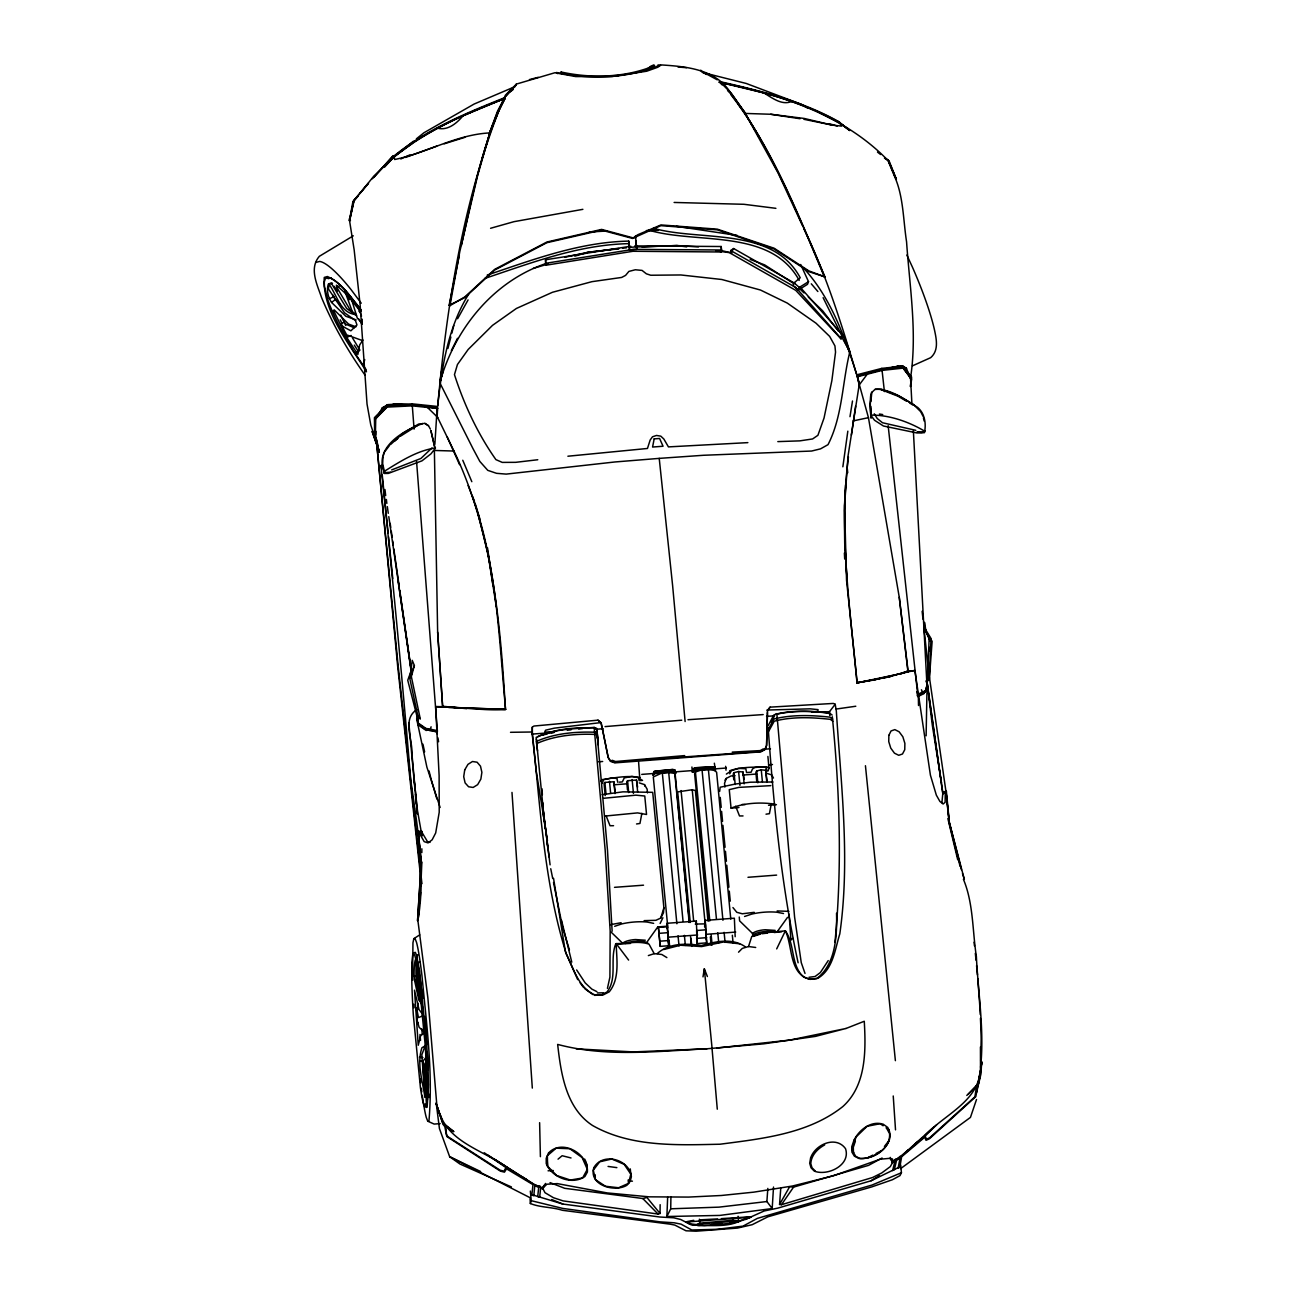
<?xml version="1.0" encoding="UTF-8"?>
<svg xmlns="http://www.w3.org/2000/svg" width="1296" height="1296" viewBox="0 0 1296 1296"><rect width="100%" height="100%" fill="white"/><g stroke="black" fill="none" stroke-linecap="round" stroke-linejoin="round"><path stroke-width="1.5" d="M635.413 238.561L635.445 236.066L636.838 249.383L629.564 249.934L628.738 241.105C579.604 242.109 533.191 259.573 487.215 275.092M629.564 249.934L628.738 241.105M895.52 1159.11L893.155 1161.702L889.623 1158.349L880.146 1159.223L833.166 1175.861L792.455 1186.018L753.818 1192.142L721.305 1195.495L688.565 1197.083L649.28 1196.84L607.16 1192.919L557.296 1183.604L546.831 1184.236L542.911 1188.076L542.425 1187.379M351.135 335.47L347.701 336.863L347.733 335.243L362.135 340.475M488.041 1155.19L533.887 1184.479L542.878 1188.562L544.984 1192.693L553.489 1197.731L563.08 1200.89L658.06 1214.044L660.053 1213.493L660.15 1204.681M980.489 1067.353L980.44 1046.957M420.763 990.274L420.649 998.325L422.221 1000.69M547.447 840.553L536.22 771.055L532.219 734.087L532.3 727.137L533.968 726.035L598.007 720.155L601.198 722.844L608.164 757.674L610.432 761.335L614.92 762.874L760.801 751.858L764.932 749.655L766.552 745.718L767.459 712.476M434.857 444.415L437.157 407.754L412.241 404.984L387.407 406.085L375.743 418.576L375.386 435.051L377.687 444.398M773.518 1187.055L772.189 1208.552L719.798 1215.421L666.889 1216.507L670.729 1208.795L670.923 1196.645M421.832 993.173L421.621 1004.886L422.982 1008.013M926.122 735.82L926.932 692.372M362.151 323.109L362.232 319.221M375.889 435.002L375.97 431.325M800.005 287.015L842.805 335.243L841.039 338.888L795.76 290.353L730.636 253.384L730.717 250.533L733.633 248.54L795.161 283.516M848.443 456.84C838.658 532.073 850.063 607.873 856.996 682.846L876.161 679.639M667.651 1197.067L666.889 1216.507M767.394 713.124L767.524 710.289L770.067 707.146L833.312 703.436L835.207 704.263L836.325 711.018C841.055 785.02 850.354 860.026 839.808 933.849C834.997 949.223 833.15 969.246 817.841 978.302L810.162 979.355C788.778 974.268 792.958 946.534 785.376 930.852L762.048 933.088L751.793 936.392L748.521 946.534L742.268 948.413L738.542 952.187M414.185 780.095L417.458 810.454L421.929 835.661L422.188 832.356L421.799 831.222L418.154 831.287L421.151 862.488L417.539 920.743L421.411 862.002L418.154 831.287M532.3 727.137L532.413 733.973C540.432 807.797 544.028 883.305 566.498 954.504C573.772 968.971 578.842 988.443 595.399 995.101L603.094 994.988L609.25 991.829C619.99 978.626 616.621 959.396 616.183 943.618C627.086 943.634 638.393 940.556 649.021 944.152L654.205 953.662L661.802 954.488L666.873 957.598M421.929 835.871L422.042 832.502L419.191 832.826L424.181 841.622L428.069 842.918L432.151 839.808L435.683 832.972L439.214 812.268L439.117 775.575L435.667 706.806L505.586 709.398C498.604 634.214 496.676 556.535 468.131 485.563M453.697 1131.473L442.795 1122.773L435.958 1103.074L442.973 1124.28L444.82 1126.661L446.78 1136.527L500.434 1171.163L504.484 1172.151L506.525 1168.83L532.98 1184.625L531.846 1195.009L533.806 1195.787L534.794 1185.613L538.699 1187.428L537.727 1196.548L539.671 1197.229L540.578 1188.254L543.218 1189.177L543.348 1186.439L545.632 1183.426M924.745 431.244C909.306 421.913 888.959 414.72 870.718 415.141L874.557 420.277L883.435 425.995L916.952 432.961L924.421 432.67C926.365 423.873 924.842 413.521 917.665 407.414C904.867 399.346 890.854 388.881 875.205 389.205L871.949 392.283C868.142 393.32 872.338 439.214 870.863 406.442M382.968 456.986L382.676 463.612L384.653 472.732L390.712 472.165M420.552 892.296L419.823 902.664M420.811 886.27L421.864 862.148M409.892 678.067L412.241 660.344L414.38 665.561L411.35 676.609L420.309 719.069L418.916 717.206M845.543 484.817L844.263 510.462L844.717 543.704L847.082 580.446M780.743 1188.416L779.56 1204.47L781.439 1204.713L872.564 1177.513L881.75 1172.945L890.303 1166.611L892.782 1162.139L900.85 1156.761L925.052 1135.847M928.535 671.377L927.466 681.437L929.151 638.167L924.404 627.701L924.469 622.323L926.219 632.302L930.22 641.293M929.669 651.321L929.88 647.303M437.173 417.004L437.643 406.831C446.796 305.921 462.51 203.942 499.446 109.188M976.552 1086.372L974.884 1096.837L929.734 1137.71L926.478 1139.281L925.15 1135.944L936.571 1124.928M539.881 1185.97L540.724 1187.266M980.716 1061.003L981.169 1039.003A74.828 4.714 85.7 0 0 980.44 1018.348M772.189 1208.552L766.892 1201.538L767.831 1188.4M427.874 1097.647L428.344 1083.748M429.057 1097.566L429.284 1094.342M834.948 942.305C842.303 867.218 839.759 791.71 832.307 716.737M966.784 1095.444L976.909 1085.756L978.95 1082.273L981.914 1061.829L975.839 1096.562L929.426 1138.763L926.041 1140.318L924.696 1137.24L901.643 1156.777L899.829 1167.226L898.063 1168.279L900.056 1158.025L896.54 1160.39L894.386 1169.608L892.604 1170.58L894.856 1161.491L892.426 1162.804L890.287 1157.393M871.009 401.128L871.398 395.879M436.946 415.4L437.351 409.892M419.305 908.609L417.944 920.921L427.874 997.952L436.736 1103.998M602.105 794.675L622.939 791.84L652.714 792.342L663.892 907.832L663.471 912.805L660.749 918.054L655.922 920.306L644.112 920.646M543.218 1189.177L543.461 1186.423M437.756 405.389C441.855 367.076 447.979 327.191 468.747 294.014M923.011 416.194L920.711 411.691L913.421 404.449L898.258 395.669L881.41 389.124L875.189 389.432M459.367 254.956L449.08 305.289L464.827 297.594L494.651 270.054L546.831 242.708L601.538 230.137L632.48 238.415L637.745 234.754L660.96 224.937L717.304 229.149L774.133 248.233L808.882 270.896L825.001 276.907C797.72 214.294 772.999 148.619 730.62 94.365M598.007 720.155L601.133 723.492L602.186 728.725M666.727 927.871L667.262 923.27L696.325 921.067L697.151 939.568M668.072 941.755L667.262 923.27M695.984 924.145L696.325 921.067M719.669 791.419L720.155 787.239L735.431 784.015L750.546 782.201L772.951 781.99M704.587 926.527L705.283 920.403L734.362 918.2L735.172 936.7M706.109 938.887L705.283 920.403M770.067 707.146L767.459 710.937M634.781 245.9L721.175 246.515L721.613 249.998L721.37 251.991L632.95 251.278L545.746 265.243L545.551 259.783L630.796 246.208M842.854 466.803L847.827 431.163M979.938 1072.44C977.427 1101.908 943.018 1115.694 925.085 1135.377M980.424 1068.617C984.652 1031.584 978.14 993.692 976.374 956.529C972.437 931.063 973.442 903.053 963.414 879.32M851.391 435.1L855.603 406.102M910.31 386.338L911.623 377.071L902.923 366.104L881.798 368.388L857.255 374.706L857.79 376.682L882.074 370.397L903.037 368.145L911.655 379.064L910.553 386.5M911.947 404.433L910.537 378.189L902.599 367.173L881.977 369.506L857.531 376.002L859.264 384.345L848.021 456.095L844.571 505.505L846.531 580.187L857.174 682.814L904.543 672.867M441.612 370.786L439.798 382.725L473.024 448.724L479.844 461.441L487.766 470.351L496.514 473.315L506.185 474.109L614.855 461.975L659.227 458.379L703.582 455.269L811.62 451.04L820.546 448.853L828.014 444.658C842.578 416.259 842.222 382.563 849.803 351.945L844.862 338.629M946.129 792.99L946.372 791.402L942.743 791.888L942.808 793.039L946.129 792.99L949.288 822.134L964.354 879.433L962.474 873.536M941.917 802.629L942.824 793.168M849.982 416.696L852.493 401.015M910.748 376.537C917.244 331.873 909.614 286.513 906.568 241.801C903.361 221.211 903.474 198.515 895.795 179.383L887.906 160.364C843.226 114.421 780.305 94.43 719.086 82.166L766.341 93.539M416.486 958.295L417.037 954.958L418.106 954.763M702.999 976.86L704.327 968.825L707.389 976.536M449.08 305.289L449.987 305.645L459.805 251.618L477.463 176.24L490.293 131.236L505.391 95.24L516.359 84.094L554.85 72.754L575.732 76.577L612.198 76.529L646.72 71.215L657.752 67.262L660.587 65.367L659.81 64.832C685.276 66.452 715.133 68.639 730.345 92.405C771.428 148.376 797.882 213.646 824.564 277.344M641.876 813.337L639.949 823.462L636.547 823.964M771.347 803.569L769.419 813.677L766.017 814.18M427.518 1099.591L426.595 1101.341L425.477 1067.807M461.376 245.462C471.404 200.718 480.071 155.131 497.923 112.703M419.71 934.886L413.813 938.693L412.954 942.791L412.598 976.585M979.112 1079.471L979.695 1076.701M439.911 382.903L441.596 375.241M607.435 988.362L609.914 977.119L610.173 931.03L605.151 849.836L594.135 727.412C574.825 728.887 553.748 728.595 536.188 737.408L537.176 744.892M411.869 753.413C412.857 739.741 401.809 718.907 416.875 709.641M363.852 363.188L364.727 359.575M630.812 1174.16L624.186 1164.343L611.809 1159.013L599.708 1161.799L593.293 1170.207L595.496 1179.684L605.443 1186.261L618.565 1187.752L628.544 1183.361L630.812 1174.16L630.277 1168.895M426.724 1058.978L424.505 1065.344L424.926 1097.275C422.577 1081.01 416.648 1063.903 421.913 1047.751L426.497 1045.094M447.914 348.478L450.846 337.025M451.834 333.202L453.794 325.555M437.643 632.124L442.665 707.065L437.643 632.124L434.387 450.457L453.956 451.04C492.35 531.36 500.369 621.643 505.44 709.382M426.821 1058.605L425.396 1064.097L427.113 1077.705M426.789 1061.181L425.039 1067.224L426.967 1082.986M927.385 684.239L925.522 690.655L917.795 694.283L918.022 696.503L924.064 693.571M926.041 691.238L927.418 686.459M442.957 371.839L439.798 382.725C454.572 329.362 492.869 281.491 546.232 263.428M638.62 762.097L639.77 778.75L642.524 780.403L639.139 780.662L638.507 777.746L632.011 776.401L624.267 777.924L622.323 781.925L619.277 782.152M383.438 455.382L384.377 452.191L389.286 445.792M482.112 158.501L489.856 132.727L488.495 132.986C455.544 134.995 425.882 153.203 394.664 159.505L394.276 156.848C426.983 130.216 466.106 113.449 505.1 98.318L498.814 110.905M429.964 730.571L437.173 731.932L423.517 728.239L429.964 730.571L431.098 726.797M856.98 376.828L856.834 375.16C842.027 325.458 826.605 275.74 803.974 228.938M767.459 713.497L766.584 745.313L764.98 749.25L760.833 751.453L643.545 759.829M660.749 918.054L663.892 907.832M767.896 756.443L769.014 768.269L768.123 770.909L766.503 771.039L766.552 767.459L763.312 766.746L754.823 767.524L752.441 769.014L751.129 772.189L746.561 772.546L745.799 768.739L738.331 768.366L731.3 770.731L729.745 773.809M332.521 283.16L329.006 284.294L328.471 289.024L344.461 312.757L355.396 320.501L356.967 324.956L350.876 330.82L343.197 326.673L340.961 324.113L344.072 322.153L345.919 324.243L354.31 327.791M900.688 1165.023L901.433 1172.734L900.007 1175.602L892.409 1179.733L871.69 1186.925L767.815 1216.831L752.215 1224.688L737.489 1228.073L696.082 1231.2L686.005 1230.795L674.811 1225.076L670.291 1224.185L562.367 1210.286C551.756 1206.9 540.529 1207.645 530.356 1203.53L531.263 1200.695L530.339 1191.056M855.376 1141.16L853.319 1147.252L853.416 1152.436L855.7 1156.291L859.831 1158.446C873.553 1159.564 890.579 1148.612 889.591 1133.692L887.144 1129.205M976.52 1099.494L970.445 1117.395L900.639 1168.619M871.965 392.072L870.053 404.546L870.912 415.66M735.01 775.656L731.074 775.948L726.278 778.41L724.545 783.319L724.901 787.077M654.059 771.655L652.876 775.251L653.605 773.194L656.408 772.222M653.459 775.219L654.205 773.177L656.651 772.303L668.849 771.12L675.508 771.493L675.864 773.518L673.952 771.233L668.752 771.233M411.302 670.534L407.738 680.27L416.972 716.267L418.349 718.146L409.52 677.209L414.38 665.561M653.443 228.29C700.715 241.639 772.562 226.265 800.231 277.765L794.043 282.836L793.022 285.476L798.223 290.158L807.505 284.31L808.526 281.669L800.717 264.514M700.196 768.852L694.899 769.646L692.42 772.27L693.263 770.148L700.115 768.755L712.265 768.107L714.55 768.625L715.424 770.537L715.084 767.021M976.536 1092.706L981.007 1073.752L981.59 1062.769L978.626 1083.116L968.161 1094.31M798.223 290.158L799.308 287.42L808.526 281.669M353.29 235.823L319.334 256.316C308.902 268.483 317.196 284.569 321.521 297.464C332.959 324.94 347.911 350.892 365.083 375.176M716.413 918.751L702.043 769.792L695.434 771.946L694.624 773.858L708.799 920.792M425.412 1045.094L421.816 1054.831L424.327 1088.186L422.788 1061.375L427.032 1056.11M384.491 471.469L384.199 473.461L388.282 473.429L421.978 460.841L431.033 453.778L435.472 448.011C417.134 450.409 399.573 461.894 383.972 471.533C374.236 446.78 404.449 429.818 423.209 423.403M776.693 948.899L785.376 930.852C795.274 944.638 790.43 965.423 803.747 977.119L809.822 979.258L816.739 978.561C835.985 964.094 837.054 935.339 836.536 913.21M660.134 923.465L662.904 917.746M451.364 350.519L457.488 338.321M516.359 84.094L515.047 86.621L474.142 104.036L423.954 132.759L416.405 138.818M373.766 177.503L393.498 155.633L393.854 156.605C426.708 130.054 465.944 113.756 504.824 98.269L503.917 98.14L515.759 85.325L505.003 96.941L497.583 111.035L489.596 132.743L497.486 112.412L504.76 98.302L503.658 98.075C465.394 113.368 426.757 129.406 394.47 155.617L392.558 156.281L372.308 178.767M771.233 722.034L774.522 715.813L766.568 716.38M500.224 107.471L505.1 98.318L461.084 116.591M768.026 725.89L773.906 714.89C791.791 710.224 811.361 710.986 829.699 713.221L832.162 715.052M768.107 729.826L774.004 718.988C792.067 714.469 811.652 715.117 830.153 717.174L832.68 719.086M768.301 732.013L774.214 721.208C792.196 716.494 811.879 717.304 830.347 719.345L832.874 721.256M586.958 1163.954L587.315 1169.332L582.584 1177.983L570.386 1180.04L556.648 1175.504L547.56 1166.157L547.042 1157.409M457.601 318.735L468.067 299.927M779.56 1204.47L789.637 1186.747L793.557 1187.12L868.595 1165.363L882.09 1158.008M377.104 416.939L382.288 407.835L387.828 404.611L398.86 404.044L421.184 405.68L437.789 408.483M874.265 413.797L877.262 418.543L882.479 422.739L915.835 430.337M435.083 448.416L430.936 430.645M730.636 253.384L733.633 248.54M615.341 792.844L613.85 781.747L604.892 782.428L604.082 783.74L605.216 795.598M637.616 787.174L636.514 780.03L627.556 780.71L626.729 782.023L627.491 789.944M744.098 779.139L742.997 771.995L738.607 771.525L734.038 772.675L733.212 773.987L733.795 779.917M767.135 781.375L765.644 770.278L761.254 769.808L756.686 770.958L755.86 772.27L756.815 782.168M900.364 1156.178L897.221 1158.818M828.225 960.579L820.368 972.535L815.103 976.504L808.963 977.281M781.439 1204.713L793.557 1187.12M362.993 340.038L359.672 344.914L357.858 354.472L346.761 337.43L333.509 310.424L334.222 309.906L348.624 324.113L355.979 326.819M657.655 927.077L647.417 941.414L647.579 943.18A12.344 3.856 -5.5 0 0 635.558 941.317A12.344 3.856 -5.5 0 0 625.255 943.504M777.308 931.597L787.547 917.325M724.982 780.176L726.278 778.41M858.73 385.625L868.304 372.778L897.885 366.217L906.455 368.242L910.035 378.14M829.796 715.538L829.537 711.634L835.207 704.263M884.423 1146.442L889.169 1140.35M357.793 196.085L354.116 200.669L349.58 220.855L354.164 249.885L360.077 304.236L367.027 404.044L370.802 425.104L377.768 445.63M360.256 193.007L373.783 176.159L394.276 156.848M431.989 447.914L420.892 458.476L391.667 469.913M503.917 98.14L505.003 96.941M368.518 183.384L353.776 200.702L349.402 220.66L352.933 201.463L368.258 183.271M357.761 196.506L353.743 200.912L349.58 220.612L349.434 218.538L350.455 220.66M384.572 167.135L393.968 156.848L411.982 143.645M418.284 919.982L417.879 920.435C426.109 873.374 417.247 826.88 410.8 780.403C401.987 675.427 391.975 570.564 380.943 465.799M600.664 780.97L601.943 779.657C614.288 777.908 627.896 775.04 640.127 777.519M462.899 115.943C456.678 123.347 447.638 130.961 437.27 128.126M386.872 405.065L374.447 417.652L374.625 434.128L378.853 450.83M901.449 1155.821L907.897 1150.103M933.525 1127.309L900.898 1156.518L892.49 1162.01M923.189 693.311L926.543 690.25L924.518 692.582L918.07 695.612L923.189 693.311L921.407 689.764M915.089 1143.817L917.957 1141.403M394.826 440.98L397.791 438.485M400.772 436.007L417.247 425.623M558.041 1159.159L562.14 1155.724L571.034 1157.96M644.906 71.053L650.576 66.339L653.783 64.913L654.626 65.594C625.693 77.679 591.349 78.7 560.812 71.928L561.994 73.03M423.5 1033.366L420.665 1035.715L418.235 1045.273L414.509 990.176L419.045 1009.633L422.269 1013.699M399.832 152.134L413.392 141.232M353.533 313.47L346.712 308.529L331.144 282.965L328.309 284.116C326.349 290.158 328.034 297.254 331.565 302.438L335.308 299.603L339.584 303.766M657.331 953.5C669.449 942.791 686.443 943.358 701.33 945.545C715.603 941.544 732.143 937.575 745.394 946.858M730.717 250.533L795.825 287.518L839.954 337.252L842.805 335.243M355.995 352.868L359.915 350.131L352.496 337.932M419.191 832.826L422.042 832.502L427.405 841.493L429.98 842.432M537.743 736.776C555.012 728.757 576.218 727.137 594.994 727.898M536.56 743.629C554.963 735.286 577.498 733.39 597.407 734.557L598.25 744.86M824.693 1144.903C817.63 1148.677 811.28 1155.19 810.778 1163.565L812.009 1167.793L815.216 1170.985M726.359 774.068L729.697 771.946L729.713 770.747C741.701 766.568 755.503 767.135 768.091 767.102L769.014 768.269M745.038 1219.568L764.154 1210.982L777.956 1208.083L871.106 1180.753L879.433 1175.699M449.987 305.645L464.908 296.881L494.732 269.325L546.912 242.012L601.619 229.408L632.561 237.719M632.48 238.415L660.863 225.666L717.223 229.846L774.052 248.962L808.801 271.625L825.001 276.907M763.376 748.845L760.217 750.595L732.24 752.117M354.893 313.681L350.228 310.003L336.798 287.339L339.552 285.817M914.911 670.68L930.415 775.17L936.344 795.161L939.924 801.463L943.099 804.006L945.124 802.289L945.27 792.86M868.045 1157.555L872.856 1155.109M876.047 1153.472L880.859 1151.01M423.063 1015.805L418.462 1017.554L416.486 1007.737L417.474 1023.759L417.62 1021.912L419.078 1027.226L424.067 1032.086M400.772 158.971L409.86 154.904M871.106 1180.753L898.825 1167.356M791.905 101.347C782.055 105.802 772.351 97.978 764.267 93.182M912.449 365.845L930.658 357.68C939.098 350.406 936.376 338.888 934.384 329.443A90.736 15.341 65.9 0 0 912.384 267.025L906.86 255.069M775.348 714.274C792.326 710.143 810.794 710.775 828.176 712.881L830.493 714.663M770.845 785.651L738.817 787.385L729.259 789.637L731.041 808.105C744.682 802.904 760.865 801.949 775.138 804.249M329.346 298.728L333.704 296.816L335.308 299.603M753.235 936.425L760.072 934.205M405.454 157.448L436.655 146.173M699.759 1223.197L697.523 1224.104L697.831 1225.643C711.504 1225.109 727.688 1227.344 740.129 1220.897L732.953 1220.249L699.759 1223.197L699.37 1219.196M900.104 674.033L907.492 671.069L915.041 670.615M845.996 1028.473L864.27 1021.264C865.939 1050.586 866.376 1085.319 842.837 1106.557C808.299 1133.935 762.242 1138.682 719.993 1144.222C677.257 1145.097 630.909 1147.3 592.499 1125.463C565.931 1108.048 560.957 1073.687 557.653 1044.414C606.285 1057.439 657.347 1051.186 706.936 1048.788L763.798 1043.831L815.427 1036.395L845.996 1028.473L789.653 1040.121L716.899 1048.027M708.005 921.116L695.401 790.56L692.226 789.734L677.662 791.905L690.25 922.46M418.932 833.636L422.042 832.502M663.682 949.531L680.432 945.238L701.638 946.582L723.524 941.981L739.579 943.796M901.433 1172.734L872.03 1185.046L757.318 1218.402L743.029 1226.129L717.19 1229.305L691.805 1230.001L681.08 1224.153L674.212 1222.792L659.956 1221.853L562.707 1208.407L531.263 1200.695M614.677 926.3L621.643 923.951A27.313 8.537 -5.5 0 1 647.077 922.039L653.638 923.351M744.568 916.483L751.55 914.15A27.313 8.537 -5.5 0 1 776.984 912.222L783.529 913.534M648.356 955.589L654.205 953.662M484.898 278.413C531.668 262.748 578.761 244.669 628.722 243.648M382.288 407.835L393.336 404.32L411.966 405.081M444.172 143.824L464.81 137.36M733.763 1223.116L737.57 1221.059L700.051 1223.894L700.391 1225.287L704.279 1225.514L733.763 1223.116L732.985 1219.455M889.996 676.69L856.996 682.846L889.996 676.69L907.88 671.15L899.262 597.262L868.45 417.668L859.264 384.345M435.991 706.547C459.076 706.774 482.274 710.937 505.586 709.398L483.683 709.285M533.223 268.402L548.321 263.947M574.76 256.154L587.979 252.266L618.662 248.557M490.585 228.274L513.929 221.681L582.876 209.336M924.534 432.086L916.839 432.2L922.007 432.491L924.858 430.677M328.131 278.689L331.079 277.879M315.835 262.44L319.642 261.419A90.736 18.257 58.9 0 1 351.07 289.624L361.228 303.199M542.441 735.205L547.528 733.844M655.112 771.152L672.737 769.468L674.876 769.873L675.265 773.566M529.481 79.558L538.18 77.323M882.203 369.571L902.34 365.747L906.455 368.242M895.261 1159.628L896.346 1159.369M550.039 1182.6L564.667 1188.302L642.784 1198.508L646.963 1197.52L660.053 1213.493M855.797 706.239L836.212 709.042M891.972 367.529L897.885 366.217M881.377 369.733L857.174 376.213L859.232 385.123M564.991 257.24L587.979 252.266L618.808 248.8M853.189 420.892L868.45 417.668M603.677 798.287L635.866 795.161L644.76 796.019L646.542 814.487L637.583 812.9L605.394 816.026M875.707 679.363L914.684 670.388M422.075 1003.963L418.867 1000.204L414.607 980.537L417.976 979.873M610.4 924.696L621.124 922.72M414.283 952.592L415.384 952.398L416.648 955.638L419.629 971.546L426.74 1045.337A78.003 6.593 85 0 1 428.393 1087.263L427.129 1107.221L426.19 1107.416L424.942 1104.176M550.93 732.92L554.542 732.305M736.954 1222.29L751.356 1217.122L686.281 1222.031L690.995 1224.769L700.164 1225.417M736.582 1221.982L750.465 1216.798L721.37 1218.629M812.106 712.249L817.857 711.293L818.051 709.625L810.227 708.831L766.957 710.046M789.701 939.114L793.249 938.531M545.989 263.25L633.209 249.367L721.613 249.998M413.813 938.693L415.028 938.498L416.502 942.305A93.28 5.881 85.7 0 1 421.913 975.224C426.449 1023.532 433.188 1072.537 428.944 1121.024L427.745 1121.218L426.271 1117.411A93.28 5.881 85.7 0 1 422.285 1095.347M388.217 472.813L383.972 472.91L383.972 471.533M693.733 1220.314L687.074 1221.593L691.74 1224.38L697.199 1224.947M605.054 726.602L681.745 720.203M614.515 887.339L643.529 885.184M419.645 1061.327L423.047 1060.857M418.932 832.793L422.188 832.356M537.775 459.74L515.678 462.332L502.249 462.397L495.914 459.626C477.803 433.998 464 404.368 454.459 374.625L457.439 364.532L468.164 349.483L492.512 325.361L516.391 308.464L552.452 292.28L591.932 281.669L621.659 277.441L625.579 275.384L628.884 271.415L635.332 269.762L642.071 270.41L646.364 273.812L650.738 275.238L680.854 274.963L721.823 279.499L760.477 290.029L787.304 303.102L816.026 323.206L829.651 336.409L834.932 345.886L835.547 352.107L831.87 380.603L824.029 418.073L817.906 435.31L812.592 438.955L799.826 440.867L777.827 441.612M567.891 456.224L647.465 448.465L650.155 440.041L652.504 436.784L656.521 435.456L660.782 436.153L663.844 439.004L668.428 446.893L747.857 442.633M668.59 937.154L697.669 934.967M706.628 934.286L735.707 932.083M766.892 1201.538L718.972 1207.143L670.729 1208.795M754.24 912.335L742.3 913.777L736.808 912.303L732.937 907.556M422.059 996.106L419.823 991.764L416.648 962.669L419.985 962.28M761.983 933.736L767.41 933.104M567.275 730.231L571.066 729.81M578.664 729L582.471 728.595M423.193 423.598L418.608 424.067L403.331 433.042L390.371 444.706M722.358 1224.007L711.261 1224.85M729.761 1223.278L733.471 1222.906M622.55 248.184L626.454 247.828M774.101 932.521L781.618 931.824M418.738 832.356L422.026 832.081M684.677 755.6L615.535 761.513L612.101 760.266M764.51 749.25L770.456 748.78M600.955 722.585L554.315 728.158L545.584 730.199L544.709 731.932L553.716 732.11M629.597 247.39L636.854 246.839M532.219 734.087L553.457 732.483M595.188 729.324L603.158 728.725M821.81 712.217L829.537 711.634M641.747 774.392L726.23 768.026M768.463 764.834L772.481 764.527M714.825 770.569L714.679 769.046L692.874 770.699L693.02 772.222M613.656 784.809L627.458 783.772M742.9 775.057L756.702 774.02M731.041 808.105L738.947 807.521M768.544 805.286L776.434 804.686M658.352 926.867L666.792 926.219L668.104 932.666L668.687 945.74L660.231 946.372L658.352 926.867L660.231 946.372M658.886 927.353L667.327 926.721M696.6 937.737L697.167 943.585L706.709 942.872L705.364 923.854L695.288 924.08M659.664 933.298L668.104 932.666M706.142 929.783L696.6 930.512L697.167 943.585M660.215 941.171L668.671 940.54M697.151 938.385L706.693 937.656M510.511 732.305L532.121 731.997M687.998 719.717L763.182 714.582M747.986 877.295L776.612 875.108M440.17 1123.616L434.144 1124.069L427.745 1121.218M598.622 761.773L602.656 761.481M960.093 866.344L949.077 822.393L946.112 792.52L942.808 792.747L927.288 684.029L925.911 680.999M630.536 943.407L617.852 944.168M589.356 232.016L607.03 230.996M638.15 246.937L676.885 245.543L698.463 246.888M700.504 1219.828L717.595 1218.904M594.475 995.36L601.409 994.988L606.998 991.991C617.625 978.431 609.703 959.542 615.6 944.282L616.183 943.618L628.609 960.077M548.062 1170.806L553.262 1170.531M396.625 404.595L412.241 403.85L437.222 406.426L437.076 408.467L412.355 405.859L387.148 407.106L374.819 419.612L375.062 436.12L378.999 450.992M706.936 1048.788L633.469 1051.915L576.218 1048.853M711.326 1224.558L716.818 1224.315M610.627 75.832L618.241 75.541M641.99 246.904L676.885 245.543L686.702 246.872M598.055 742.657L597.213 732.337C577.238 731.365 554.785 733.099 536.366 741.458L537.532 750.983M597.391 992.947L603.596 992.801M646.429 230.542L658.449 230.332M743.029 815.929L739.498 815.945L735.674 806.258M613.559 825.698L610.027 825.73L606.204 816.043M448.643 707.47L505.586 709.398M674.114 202.451L743.969 204.298L775.899 208.332M691.724 1224.364L697.426 1224.509M839.84 123.201L841.72 126.117L832.599 125.177L804.152 118.438L770.747 114.259L745.249 113.432L738.218 104.263M777.146 910.942L788.908 911.347M628.511 1181.029L632.432 1181.174M742.171 804.427L745.184 804.557M416.648 962.669C414.898 951.264 413.602 974.025 414.25 976.034L417.685 976.212M393.336 404.32L399.119 404.644M359.008 311.477L360.742 311.591M356.076 314.41C340.654 313.956 336.782 294.581 329.006 284.294M412.825 405.13L426.125 406.166L437.74 417.409M677.986 67.019L686.507 67.7M419.483 1057.309L422.917 1057.585M538.844 1186.358L539.946 1186.472M442.876 706.271L466.576 708.669M713.432 766.746L695.887 767.718L693.635 768.447L692.874 770.699L693.7 768.609L696.227 767.75L714.339 766.892M712.525 767.977L715.133 768.544L715.424 770.537M748.521 946.534L755.698 947.473M532.883 1194.993L562.804 1204.033L659.81 1217.009L673.726 1217.803L680.643 1219.471L689.083 1223.797M716.17 250.857L731.9 252.979L722.05 250.727M608.067 1166.432L616.864 1167.631M648.583 230.105C696.892 244.49 770.553 227.918 799.211 280.406M676.285 226.282L737.197 235.418M770.747 114.259L800.037 118.73M803.941 119.313L832.599 125.177M879.417 414.007L882.722 414.574M430.078 730.15L426.416 729.486L418.365 723.767L417.425 714.938M433.739 730.831L437.416 731.511L416.551 461.295M437.238 730.571L425.882 728.384L417.766 722.731L417.053 714.906M689.456 922.25L675.281 775.316L674.811 773.518L668.671 772.319L683.041 921.262M775.186 930.398L765.207 929.75A12.344 3.856 -5.5 0 0 752.555 933.476L739.627 920.889L739.255 917.033M645.295 940.216L635.396 939.551A12.344 3.856 -5.5 0 0 622.647 943.277L611.161 932.148M829.262 123.703L837.2 126.02M720.349 81.713C761.27 90.995 802.58 101.12 839.354 122.018L837.832 121.451L849.026 129.908M719.329 82.069C760.898 91.465 802.856 101.736 840.262 122.893L839.063 121.986L849.722 130.588M356.53 315.738L352.885 313.243L344.752 290.903L350.779 297.4M766.568 773.275L771.752 774.976L773.469 778.037M639.284 782.881L644.468 784.598L647.125 789.167L647.498 792.909M614.968 762.469L610.481 760.93L608.213 757.269L602.429 729.081M594.135 727.412L596.581 728.287L597.472 738.769M750.157 259.411L764.656 264.902L793.816 283.63M881.231 389.723L897.982 396.203L906.52 401.209M543.283 1188.383L533.936 1184.236L494.813 1159.402M551.788 1199.545L562.804 1204.033M511.418 1186.942L459.934 1164.019L449.663 1156.712L439.425 1128.541L436.315 1103.949L443.135 1123.551L453.697 1131.716M480.622 1171.535L449.663 1156.712L529.999 1197.666M593.017 994.631L584.917 988.816M356.092 319.901L345.838 316.273L331.565 302.438M596.889 991.634L591.867 989.123L585.209 982.935L576.639 969.943M819.85 112.849L840.197 123.152L849.528 130.378M701.525 71.296L717.239 79.817M703.274 72.657L706.644 74.488M909.922 403.202L913.34 405.211M808.186 108.378L801.22 104.263L746.285 83.479L702.513 72.463L700.763 70.178M509.182 1168.992C487.085 1151.788 450.538 1143.558 440.413 1115.078M522.353 1176.93L527.326 1179.992M424.732 423.225L428.425 425.558L430.369 429.138M424.732 423.452L428.425 425.785M452.482 1131.019L445.792 1126.451L446.456 1134.259L447.849 1136.641L500.062 1170.158L503.901 1171.195L505.958 1167.599L484.234 1152.743M426.254 730.539L418.138 724.918L417.296 715.894M883.111 1125.77L880.178 1123.713L867.17 1126.273L856.138 1136.9L851.861 1149.358L853.74 1152.533M886.043 1127.844L888.975 1129.901M877.489 152.102L880.6 154.516M885.265 158.128L888.376 160.542L896.216 179.334M658.109 64.8L658.951 65.513C627.41 78.586 589.826 79.769 556.519 72.479L557.636 73.597M884.455 158.128L888.246 160.331L896.378 179.35L889.105 160.963L884.99 158.209M794.043 282.836L799.308 287.42M705.364 923.854L705.202 927.256M799.729 288.781L804.022 292.912M808.299 297.027L822.604 310.748L838.609 331.339M361.519 322.234L357.323 318.152L351.734 300.056M720.365 82.166L731.349 93.377L745.508 113.416L731.592 94.721M642.784 1198.508L658.06 1214.044M719.426 82.085L722.131 84.888M727.542 90.509L730.247 93.328M362.005 324.049L358.474 318.686M811.296 283.824L817.873 291.519M804.103 268.693C830.866 298.015 844.603 336.474 856.445 373.766M357.826 305.548L345.919 290.903A74.083 14.904 58.9 0 0 330.755 278.219L327.532 277.636L325.296 278.818L324.292 281.912L324.405 286.659L328.18 300.883A74.083 14.904 58.9 0 0 341.447 330.156L353.84 351.621L366.25 369.846M366.509 371.79C349.45 344.007 322.105 311.332 324.259 277.425L327.402 276.518C342.306 283.063 351.297 298.08 361.017 310.408M580.106 982.822L583.67 987.601M358.927 306.974L361.211 310.165M360.677 311.801L347.312 295.034L336.393 285.169L336.798 287.339M334.141 286.286L337.478 291.114M839.954 337.252L841.039 338.888M926.219 632.302L932.132 641.342L929.232 680.222L931.03 638.491L924.404 627.701M354.294 345.109L358.506 351.751M374.285 434.095L372.665 431.536L378.886 450.036M759.488 137.554L745.249 113.432L778.054 172.919L802.337 225.31M344.768 291.568L349.547 299.7M917.406 695.466L918.022 696.503M421.556 998.163L418.397 992.493L416.259 960.093C415.643 974.155 415.53 989.528 421.054 1002.569M841.428 336.442L849.868 351.751M347.701 336.863L340.961 324.113M345.74 325.442L340.702 315.041M823.122 297.675L842.692 337.43M844.474 341.059L849.803 351.945M437.027 416.227L453.956 451.04M584.69 1159.094L586.197 1162.334M447.233 436.946L459.578 464.681M577.708 979.63L565.412 951.766L553.538 878.299M587.315 1169.332L582.147 1157.603L569.851 1148.726L556.146 1148.191L547.382 1155.692L547.56 1166.157M421.475 1011.593L423.468 1016.194M462.769 460.258L471.825 481.691M360.855 321.311L362.102 324.308M472.295 495.85L474.498 501.325M907.88 671.15L908.172 671.911L899.262 597.262M416.632 718.762L426.886 767.135L440.122 807.457M357.712 305.824L361.519 316.143M379.339 451.705L372.114 431.341L379.291 452.353M805.027 973.442L801.268 962.669L794.594 917.114L776.855 713.61M644.468 784.598L645.019 786.218M333.169 295.229L333.704 296.816M430.92 430.855L434.986 448.578M475.081 503.253L479.812 518.659M569.43 949.952L562.675 927.644L553.522 882.495M431.471 780.386L436.833 798.871M891.275 1158.77L892.426 1162.804M961.47 869.859L949.369 822.604L946.372 791.402M857.725 378.14L859.183 383.503M917.681 696.535L916.952 691.61M429.041 770.958L430.936 778.54M477.738 512.584L488.009 553.959L496.352 606.933M892.069 1159.288L892.782 1162.139M561.508 920.225L571.779 962.183M923.416 417.83L924.194 421.07M957.712 859.75L947.878 818.602M892.571 1159.078L893.155 1161.702M798.125 962.782C781.358 885.476 773.696 806.371 768.155 727.526M422.917 744.147L424.618 751.826M550.751 868.741L552.728 878.558M437.125 732.904L437.303 733.973M437.935 737.861L438.583 741.749M941.495 782.881L932.278 725.015L927.288 684.029L942.856 794.254M714.355 763.198L715.133 768.544M487.507 547.803L493.047 585.63M384.977 489.564L385.673 495.542M386.402 499.478L386.824 503.431M387.342 506.623L388.265 513.313M388.8 516.634L411.415 671.976M714.404 767.102L714.679 769.046M390.161 523.341L390.728 527.31M391.295 531.279L392.153 537.224M392.672 540.918L393.287 545.146M393.822 548.905L399.281 586.845M399.848 590.765L411.529 672.025M398.05 580.511L411.61 674.552M881.798 368.388L882.074 370.397M536.333 739.093L545.065 828.031M547.187 843.534L547.706 847.406M550.087 864.869L542.441 804.184L549.115 857.012M929.378 676.982L946.112 792.52M635.656 240.359L636.838 249.383M704.327 968.825L711.925 1046.763M416.615 808.137L417.377 814.163M617.771 782.266L616.912 778.475L611.89 777.924L603.434 779.787L602.381 783.432M711.99 1047.897L717.287 1109.198M974.041 942.224L974.479 945.95M422.609 1062.185L423.063 1066.057M659.227 458.379L672.608 585.5L685.114 721.532M420.244 1078.985L420.649 1082.662M881.977 369.506L884.407 391.57M888.149 425.671L917.795 695.223L925.214 691.805L926.98 685.357L913.356 430.661M420.827 873.65L397.969 664.006L376.196 438.275L397.678 666.468L421.411 884.099M421.265 877.651L421.913 883.645M922.136 611.291L922.995 619.261M923.854 627.215L928.584 670.988M420.795 994.226L417.668 962.507L422.95 998.455M847.309 468.747L847.73 472.748M865.436 765.725L895.39 1060.663M975.321 953.289L976.034 960.271M408.872 723.184L415.012 790.22M381.235 465.167L381.64 469.136M382.255 475.114L388.136 532.802M388.541 536.771L392.785 578.551M596.727 729.859L607.5 850.338L612.133 931.241M628.204 1179.911L628.544 1183.361M417.361 813.224L411.82 752.636M976.568 965.617L977.476 974.884M765.644 770.278L766.795 782.152M761.254 769.808L762.404 781.682M756.686 770.958L757.836 782.816M742.997 771.995L744.147 783.853M738.607 771.525L739.951 785.36M752.555 933.476L752.717 935.242A12.344 3.856 -5.5 0 1 765.385 931.516A12.344 3.856 -5.5 0 1 775.364 932.164M734.038 772.675L735.188 784.534M720.252 797.396L721.208 807.376M721.597 811.361L722.552 821.34M722.941 825.325L725.063 847.276M725.452 851.261L726.408 861.241M726.797 865.226L728.919 887.177M729.292 891.162L730.264 901.141M730.782 919.123L716.607 772.189L714.533 770.504L708.377 769.322L722.941 920.273M732.337 935.226L733.115 943.277M724.108 932.359L725.08 942.419M717.773 932.828L718.745 942.889M695.434 771.946L709.803 920.889M711.164 934.983L712.136 945.043M738.088 1216.28L738.477 1220.281M710.354 936.895L711.131 944.946M691.918 767.005L692.42 772.27M692.226 789.734L705.413 926.316M706.142 937.008L706.709 942.872M681.08 790.576L693.668 921.132M691.011 938.353L691.789 946.404M674.811 773.518L689.18 922.46M690.541 936.538L691.319 944.59M684.385 935.356L685.357 945.416M676.885 923.756L662.321 772.805L653.297 776.968L667.861 927.936M678.051 935.825L679.023 945.902M669.028 940.005L669.611 946.048M668.12 939.892L668.687 945.74M636.514 780.03L637.648 791.905M632.124 779.56L633.452 793.411M627.556 780.71L628.69 792.569M613.85 781.747L615.001 793.606M609.476 781.277L610.61 793.136M604.892 782.428L606.042 794.286M595.01 1174.613L595.334 1177.983M766.163 767.281L766.503 771.039M725.647 766.309L726.003 770.18M777.065 717.709L777.26 719.863M594.686 731.495L594.88 733.633M424.764 1016.437L426.854 1044.09M419.985 1034.483L420.52 1040.461M415.352 794.205L416.21 804.152M414.25 976.034L414.607 980.537M977.8 978.658L979.614 1003.412A74.828 4.714 85.7 0 1 980.246 1014.493M426.562 1053.891L427.032 1059.82M426.433 1059.367L427.048 1067.321M421.816 1028.894L422.253 1034.467M412.241 404.984L414.088 429.122M893.236 1095.979L895.52 1129.853M789.102 914.198L790.949 940.313M511.985 792.423L532.316 1088.089M417.911 1003.12L418.252 1008.968M427.291 1051.947L428.085 1069.605M844.376 553.052L844.7 559.062M530.08 1198.849L530.356 1203.53M412.241 403.85L412.355 405.859M542.052 788.81L542.36 794.723M542.765 802.613L543.478 816.415M721.175 246.515L721.37 251.991M545.551 259.783L545.746 265.243M539.622 1122.676L540.4 1156.664M918.508 705.51L918.346 696.551M421.848 848.783L421.848 852.606M341.836 323.109A66.566 13.397 58.9 0 1 340.216 319.804M421.799 1091.896A93.28 5.881 85.7 0 1 421.33 1088.267M414.04 1007.851A93.28 5.881 85.7 0 1 413.829 1004.141M412.711 980.116A93.28 5.881 85.7 0 1 412.598 976.585M888.862 735.318L888.748 741.62L890.757 748.116L894.467 753.187L898.744 755.293L902.486 753.997L904.754 749.704L904.883 743.386L902.858 736.792L899.149 731.803L894.856 729.616L891.049 730.944L888.862 735.318M411.82 962.572L411.755 979.209A74.828 4.714 85.7 0 0 413.311 1014.8L420.406 1087.538A74.828 4.714 85.7 0 0 424.003 1105.261L424.958 1106.784L426.335 1102.864L426.773 1080.88A74.828 4.714 85.7 0 0 425.218 1045.289L418.122 972.551A74.828 4.714 85.7 0 0 414.526 954.828L413.57 953.289L412.792 954.115L411.82 962.572M464.729 769.889L463.709 776.693L465.102 782.897L468.585 786.769L473.137 787.45L477.641 784.663L480.865 779.074L481.885 772.335L480.492 766.163L477.09 762.21L472.457 761.513L467.969 764.365L464.729 769.889M810.599 1157.976L809.692 1163.257L811.021 1167.777L814.309 1171.13C827.739 1176.379 851.002 1165.072 845.527 1148.677C835.92 1135.231 815.119 1144.433 810.599 1157.976M654.172 438.874L652.568 447.039L663.05 446.245L659.583 438.469L654.172 438.874M593.843 1167.696C588.481 1185.16 614.563 1192.693 626.859 1185.289L630.148 1181.434L631.379 1176.736C629.791 1159.385 602.753 1151.771 593.843 1167.696M854.015 1140.14L851.796 1146.587L851.909 1152.112L854.356 1156.145L858.827 1158.43C874.184 1160.244 897.383 1143.979 887.744 1127.439L883.175 1124.183C870.993 1120.424 859.28 1129.723 854.015 1140.14M654.156 771.428L653.314 773.68L675.119 772.043L674.762 770.035L672.397 769.549L654.156 771.428M548.516 1153.051L546.232 1158.251L546.232 1163.565C551.723 1177.61 572.281 1185.5 584.917 1176.493L587.38 1172.086C588.757 1153.78 561.881 1138.374 548.516 1153.051M512.924 89.505L510.349 91.708L513.038 89.44"/></g></svg>
